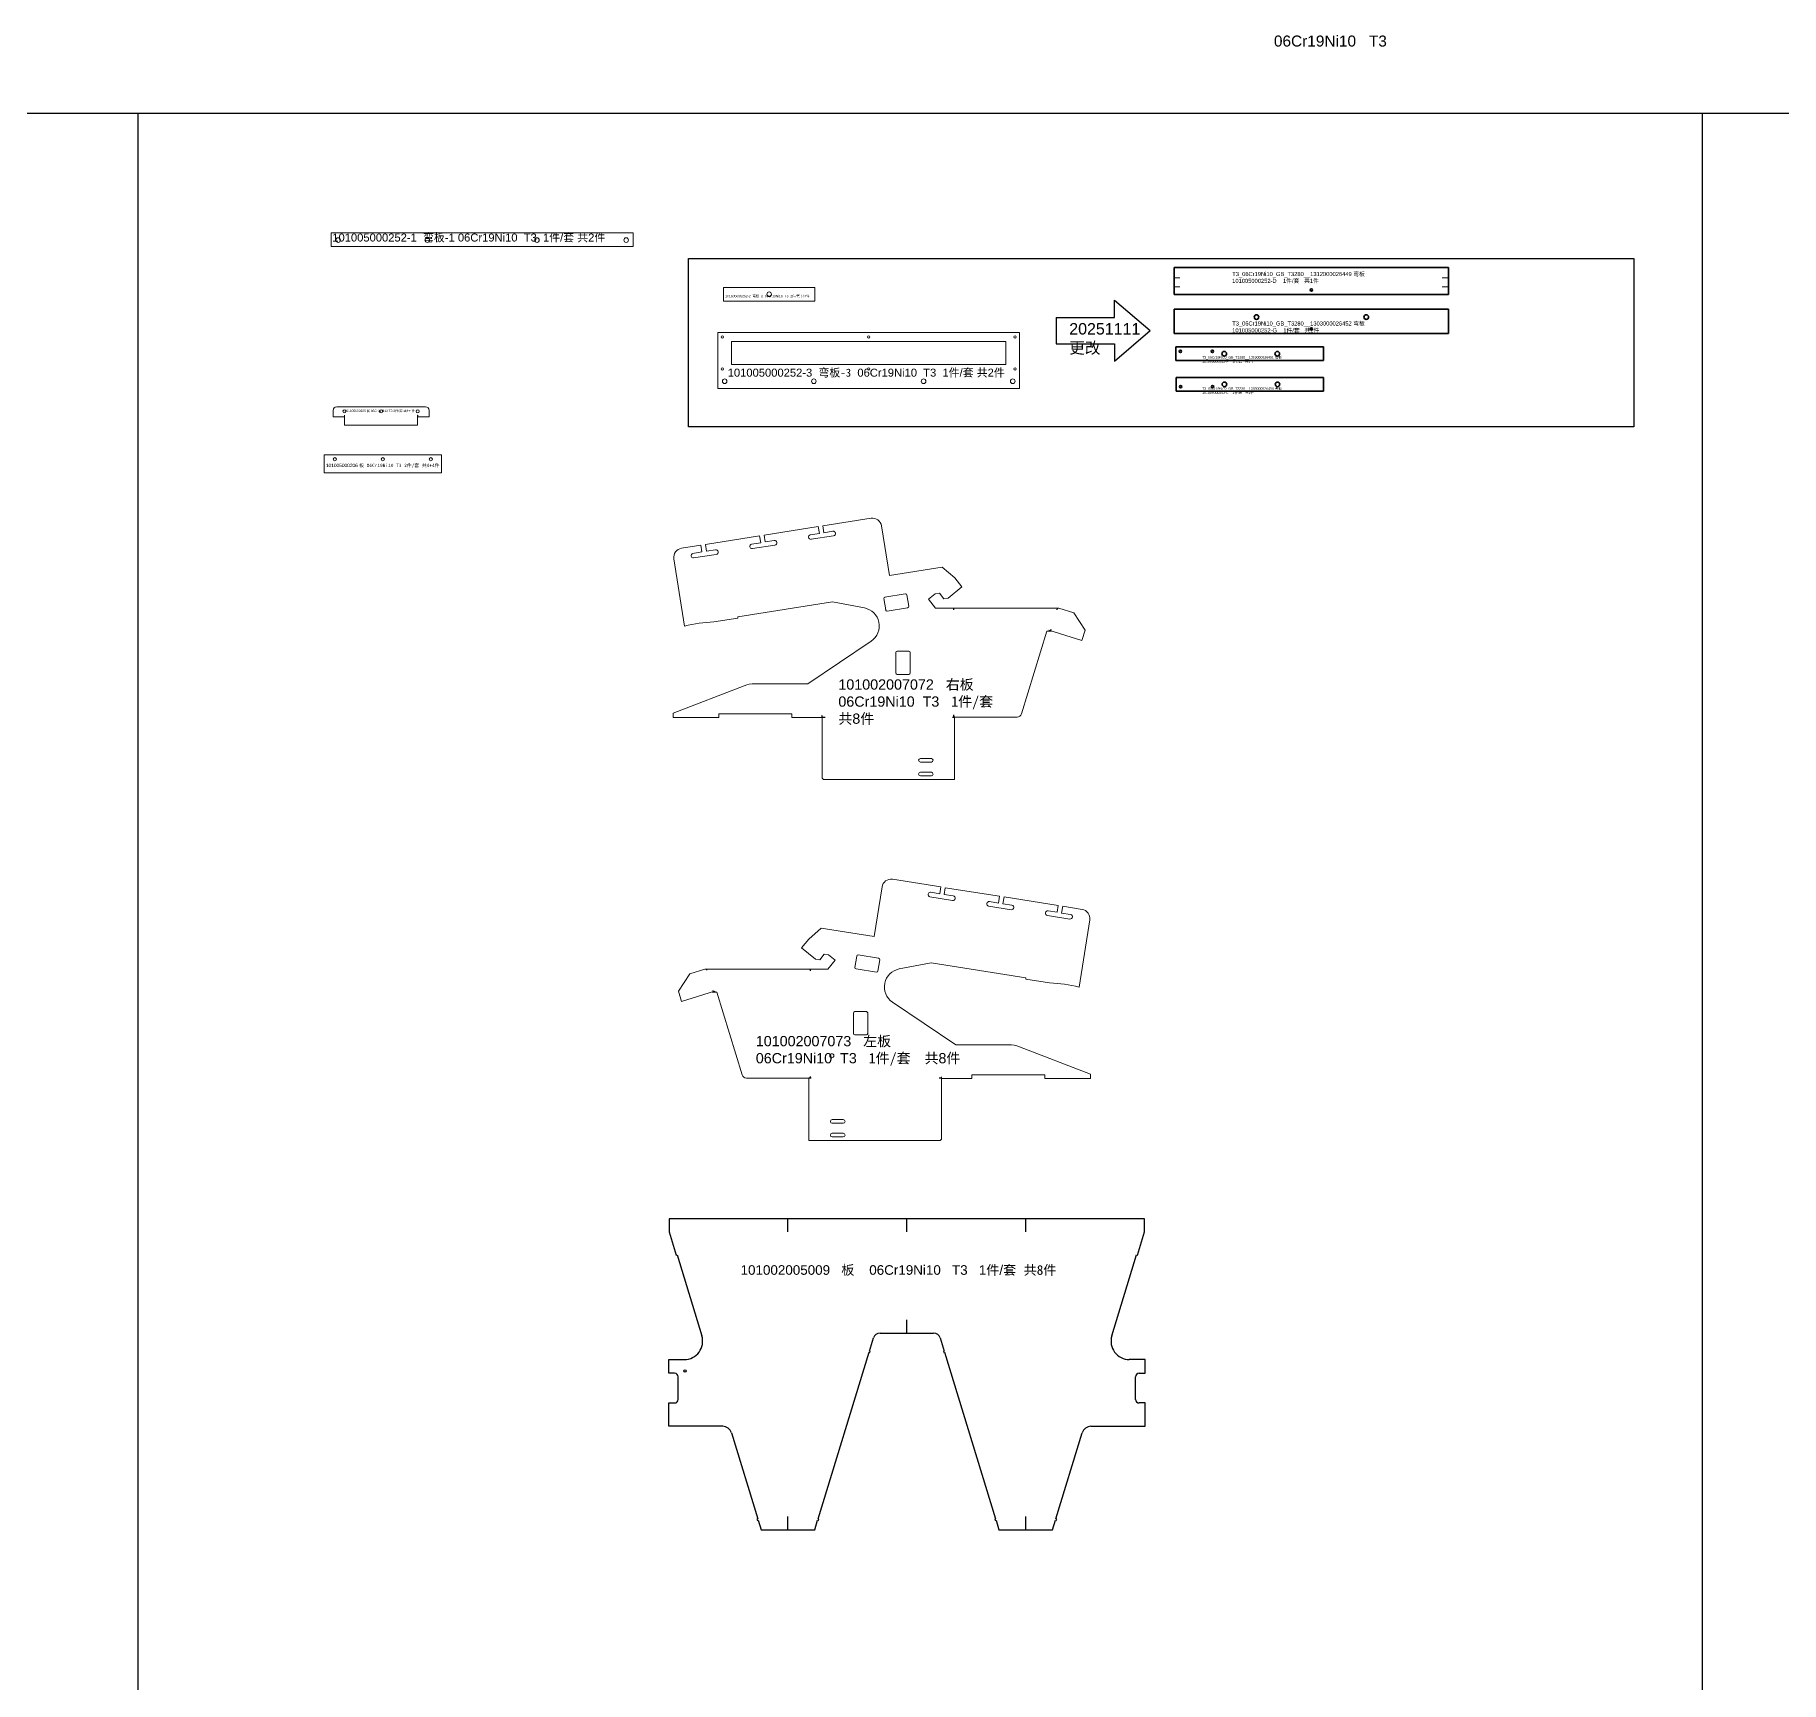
# Model space of a CAD drawing. Header units: millimetres. Extents: x 69569 to 103620, y -8463 to 17679.
# Drawn here: x 74415 to 78235, y 12417 to 16019 of the extents above; entities that cross this region are included whole.
import ezdxf

# ---------------------------------------------------------------- set-up
doc = ezdxf.new("R2010")
doc.units = ezdxf.units.MM
doc.linetypes.add('CENTERX2', pattern=[20.32, 12.7, -2.54, 2.54, -2.54])
doc.layers.add('粗实线', color=7, linetype='Continuous', lineweight=35)
doc.styles.get("Standard").update_dxf_attribs({"font": 'arial.ttf'})

# ---------------------------------------------------------------- blocks, each defined once
blk = doc.blocks.new('101005000252')
at = {"color": 7, "linetype": 'Continuous', "lineweight": 15}
for p, q in [((-2187.5, -1946.1), (-1527.5, -1946.1)), ((-2187.5, -1976.1), (-2187.5, -1946.1)), ((-1527.5, -1976.1), (-1527.5, -1946.1)), ((-2187.5, -1976.1), (-1527.5, -1976.1))]:
    blk.add_line(p, q, dxfattribs=at)
for centre in [(-2172.5, -1962.1), (-1977.5, -1962.1), (-1737.5, -1962.1), (-1542.5, -1962.1)]:
    blk.add_circle(centre, 5, dxfattribs=at)
at = {"color": 3, "insert": (-2185.3, -1947.8), "char_height": 17.5, "attachment_point": 1}
blk.add_mtext_dynamic_manual_height_columns('101005000252-1  {\\fSimSun|b0|i0|c134|p2;弯板}-1 06Cr19Ni10  T3  1{\\fSimSun|b0|i0|c134|p2;件}/{\\fSimSun|b0|i0|c134|p2;套} {\\fSimSun|b0|i0|c134|p2;共}2{\\fSimSun|b0|i0|c134|p2;件}', width=612.755, gutter_width=17.5, heights=[0], dxfattribs=at)
blk = doc.blocks.new('101005000252-2')
at = {"color": 7, "linetype": 'Continuous', "lineweight": 15}
for p, q in [((-1885, -2286.4), (-1685, -2286.4)), ((-1885, -2316.4), (-1885, -2286.4)), ((-1685, -2286.4), (-1685, -2316.4)), ((-1685, -2316.4), (-1885, -2316.4))]:
    blk.add_line(p, q, dxfattribs=at)
blk.add_circle((-1785, -2301.4), 5, dxfattribs=at)
at = {"color": 3, "insert": (-1881.2, -2302.8), "char_height": 5.25, "attachment_point": 1}
blk.add_mtext_dynamic_manual_height_columns('101005000252-2  {\\fSimSun|b0|i0|c134|p2;弯板-2}  06Cr19Ni10  T3  2{\\fSimSun|b0|i0|c134|p2;件}/{\\fSimSun|b0|i0|c134|p2;套} {\\fSimSun|b0|i0|c134|p2;共}4{\\fSimSun|b0|i0|c134|p2;件}', width=1438.106, gutter_width=17.5, heights=[0], dxfattribs=at)
blk = doc.blocks.new('101005000205')
at = {"color": 7, "linetype": 'Continuous', "lineweight": 15}
for p, q in [((37.7, -333.4), (37.7, -347.4)), ((239.7, -325.4), (45.7, -325.4)), ((247.7, -347.4), (247.7, -333.4)), ((62.5, -347.4), (37.7, -347.4)), ((62.5, -343.9), (62.7, -343.9)), ((62.5, -347.4), (62.5, -343.9)), ((62.7, -365.4), (62.7, -343.9)), ((222.7, -365.4), (62.7, -365.4)), ((222.7, -343.9), (222.9, -343.9)), ((222.7, -343.9), (222.7, -365.4)), ((222.9, -343.9), (222.9, -347.4)), ((247.7, -347.4), (222.9, -347.4))]:
    blk.add_line(p, q, dxfattribs=at)
for centre in [(62.7, -335.4), (142.7, -335.4), (222.7, -335.4)]:
    blk.add_circle(centre, 3.5, dxfattribs=at)
for centre, start, end in [((45.7, -333.4), 90, 180), ((239.7, -333.4), 0, 90)]:
    blk.add_arc(centre, 8, start, end, dxfattribs=at)
at = {"color": 3, "insert": (62.7, -331.9), "char_height": 5, "attachment_point": 1}
blk.add_mtext_dynamic_manual_height_columns('101005000205 {\\fSimSun|b0|i0|c134|p2;板} 06Cr19Ni10 T3 2{\\fSimSun|b0|i0|c134|p2;件}/{\\fSimSun|b0|i0|c134|p2;套} {\\fSimSun|b0|i0|c134|p2;共4+}4{\\fSimSun|b0|i0|c134|p2;件}', width=163.162, gutter_width=12.5, heights=[0], dxfattribs=at)
blk = doc.blocks.new('101005000206')
at = {"color": 7, "linetype": 'Continuous', "lineweight": 15}
for p, q in [((92.6, -771.4), (92.6, -731.8)), ((348.6, -731.8), (92.6, -731.8)), ((348.6, -771.4), (348.6, -731.8)), ((348.6, -771.4), (92.6, -771.4))]:
    blk.add_line(p, q, dxfattribs=at)
for centre in [(115.6, -741.8), (220.6, -741.8), (325.6, -741.8)]:
    blk.add_circle(centre, 3.5, dxfattribs=at)
at = {"color": 3, "insert": (96, -751.5), "char_height": 7.5, "attachment_point": 1}
blk.add_mtext_dynamic_manual_height_columns('101005000206 {\\fSimSun|b0|i0|c134|p2;板 06Cr19Ni10 T3 2件/套 共4+4件}', width=250.507, gutter_width=12.5, heights=[0], dxfattribs=at)
blk = doc.blocks.new('101002007072   右板')
at = {"color": 7, "linetype": 'Continuous', "lineweight": 15}
for p, q in [((-17640.9, 24436.8), (-17535.2, 24453.6)), ((-17897.7, 24396.2), (-17779.2, 24414.9)), ((-17776.8, 24400.1), (-17779.2, 24414.9)), ((-17769.3, 24416.5), (-17650.8, 24435.3)), ((-17769.3, 24416.5), (-17766.9, 24401.7)), ((-17648.4, 24420.5), (-17668.2, 24417.3)), ((-17617.2, 24415.3), (-17666.6, 24407.5)), ((-17648.4, 24420.5), (-17650.8, 24435.3)), ((-17640.9, 24436.8), (-17638.5, 24422)), ((-17618.8, 24425.2), (-17638.5, 24422)), ((-17512.3, 24437), (-17495.1, 24328.3)), ((-17950, 24387.9), (-17907.6, 24394.6)), ((-17905.2, 24379.8), (-17925, 24376.7)), ((-17874, 24374.6), (-17923.4, 24366.8)), ((-17907.6, 24394.6), (-17905.2, 24379.8)), ((-17895.3, 24381.4), (-17897.7, 24396.2)), ((-17875.6, 24384.5), (-17895.3, 24381.4)), ((-17776.8, 24400.1), (-17796.6, 24397)), ((-17745.6, 24394.9), (-17795, 24387.1)), ((-17747.2, 24404.8), (-17766.9, 24401.7)), ((-17943.3, 24217.8), (-17966.7, 24365)), ((-17495.1, 24328.3), (-17379.5, 24346.6)), ((-17379.5, 24346.6), (-17352.4, 24323)), ((-17336.5, 24303.4), (-17366.9, 24278.9)), ((-17352.4, 24323), (-17336.5, 24303.4)), ((-17619.8, 24271.1), (-17827.1, 24238.3)), ((-17549.9, 24257.5), (-17619.8, 24271.1)), ((-17503.4, 24253.1), (-17507.4, 24277.8)), ((-17504.9, 24281.2), (-17460.4, 24288.2)), ((-17455.6, 24257.6), (-17500, 24250.6)), ((-17457, 24285.8), (-17453.1, 24261.1)), ((-17395.2, 24288.4), (-17409.9, 24276.5)), ((-17409.9, 24276.5), (-17394.1, 24256.9)), ((-17386, 24289.9), (-17395.2, 24288.4)), ((-17394.1, 24256.9), (-17131.4, 24256.9)), ((-17376, 24277.5), (-17386, 24289.9)), ((-17366.9, 24278.9), (-17376, 24277.5)), ((-17124.7, 24256.8), (-17131.4, 24256.9)), ((-17091.7, 24246.7), (-17124.7, 24256.8)), ((-17826.6, 24235.3), (-17879, 24227)), ((-17827.1, 24238.3), (-17826.6, 24235.3)), ((-17091.7, 24246.7), (-17067.2, 24208.7)), ((-17673.6, 24091.7), (-17535.2, 24185.1)), ((-17206.2, 24025.9), (-17150.8, 24206.9)), ((-17150.8, 24206.9), (-17141, 24206.9)), ((-17146.3, 24208.7), (-17074, 24186.6)), ((-17141, 24206.9), (-17146.3, 24208.6)), ((-17074, 24186.6), (-17067.2, 24208.7)), ((-17481, 24115.2), (-17481, 24160.2)), ((-17478, 24163.2), (-17453, 24163.2)), ((-17450, 24160.2), (-17450, 24115.2)), ((-17453, 24112.2), (-17478, 24112.2)), ((-17968.5, 24027.7), (-17813.1, 24087.4)), ((-17789.8, 24091.7), (-17673.6, 24091.7)), ((-17968.5, 24017.7), (-17968.5, 24027.7)), ((-17868.5, 24025.7), (-17868.5, 24017.7)), ((-17708.5, 24025.7), (-17868.5, 24025.7)), ((-17708.5, 24017.7), (-17708.5, 24025.7)), ((-17868.5, 24017.7), (-17968.5, 24017.7)), ((-17642.7, 24017.7), (-17708.5, 24017.7)), ((-17642.7, 24021.9), (-17642.7, 24017.7)), ((-17642.5, 23887.3), (-17642.5, 24021.9)), ((-17352.5, 23882.3), (-17352.5, 24018.8)), ((-17352.5, 24018.8), (-17215.7, 24018.8)), ((-17403.5, 23928.3), (-17427.5, 23928.3)), ((-17427.5, 23920.3), (-17403.5, 23920.3)), ((-17637.5, 23882.3), (-17352.5, 23882.3)), ((-17403.5, 23898.3), (-17427.5, 23898.3)), ((-17427.5, 23890.3), (-17403.5, 23890.3))]:
    blk.add_line(p, q, dxfattribs=at)
at = {"color": 6, "linetype": 'CENTERX2'}
for p, q in [((-17355.3, 24256.9), (-17355.3, 24253.7)), ((-17128, 24256.9), (-17129, 24253.7)), ((-17142.2, 24210.4), (-17143, 24207.8)), ((-17642.5, 24018.5), (-17636, 24018.5)), ((-17357.4, 24018.5), (-17352.5, 24018.5)), ((-17355.3, 24023.4), (-17355.3, 24020.2))]:
    blk.add_line(p, q, dxfattribs=at)
at = {"color": 1}
blk.add_line((-17352.5, 24018.8), (-17355.3, 24020.2), dxfattribs=at)
at = {"color": 7, "linetype": 'Continuous', "lineweight": 15}
for centre, radius, start, end in [((-17532.1, 24433.8), 20, 9, 99), ((-17667.4, 24412.4), 5, 99, 279), ((-17618, 24420.2), 5, 279, 99), ((-17946.9, 24368.1), 20, 99, 189), ((-17924.2, 24371.7), 5, 99, 279), ((-17874.8, 24379.5), 5, 279, 99), ((-17795.8, 24392.1), 5, 99, 279), ((-17746.4, 24399.9), 5, 279, 99), ((-17557.5, 24218.2), 40, 304, 79), ((-17504.4, 24278.2), 3, 99, 189), ((-17500.5, 24253.6), 3, 189, 279), ((-17459.9, 24285.3), 3, 9, 99), ((-17456, 24260.6), 3, 279, 9), ((-17866.9, 23912.2), 315, 92.1959, 104.0413), ((-17146.3, 24208.7), 0.09, 73, 253), ((-17478, 24160.2), 3, 90, 180), ((-17453, 24160.2), 3, 0, 90), ((-17478, 24115.2), 3, 180, 270), ((-17453, 24115.2), 3, 270, 0), ((-17789.8, 24026.7), 65, 90, 111), ((-17215.7, 24028.8), 10, 270, 343), ((-17642.6, 24021.9), 0.09, 0, 180), ((-17427.5, 23924.3), 4, 90, 270), ((-17403.5, 23924.3), 4, 270, 90), ((-17637.5, 23887.3), 5, 180, 270), ((-17427.5, 23894.3), 4, 90, 270), ((-17403.5, 23894.3), 4, 270, 90)]:
    blk.add_arc(centre, radius, start, end, dxfattribs=at)
at = {"color": 3, "insert": (-17606.9, 24101.3), "char_height": 22.4, "attachment_point": 1}
blk.add_mtext_dynamic_manual_height_columns('101002007072   {\\fSimSun|b0|i0|c134|p54;右板}  {\\fSimSun|b0|i0|c134|p54; }06Cr19Ni10  T3   {\\fSimSun|b0|i0|c134|p54;1件/套  共}8{\\fSimSun|b0|i0|c134|p54;件}', width=360.876, gutter_width=17.5, heights=[0], dxfattribs=at)
blk = doc.blocks.new('101002007073   左板')
at = {"color": 7, "linetype": 'Continuous', "lineweight": 15}
for p, q in [((-16493.4, 24457), (-16510.6, 24348.3)), ((-16364.9, 24456.9), (-16470.6, 24473.6)), ((-16387, 24445.2), (-16367.2, 24442.1)), ((-16364.9, 24456.9), (-16367.2, 24442.1)), ((-16357.3, 24440.5), (-16355, 24455.3)), ((-16236.5, 24436.5), (-16355, 24455.3)), ((-16388.5, 24435.3), (-16339.2, 24427.5)), ((-16357.3, 24440.5), (-16337.6, 24437.4)), ((-16260.1, 24415), (-16210.8, 24407.1)), ((-16258.6, 24424.8), (-16238.8, 24421.7)), ((-16236.5, 24436.5), (-16238.8, 24421.7)), ((-16228.9, 24420.2), (-16226.6, 24435)), ((-16228.9, 24420.2), (-16209.2, 24417)), ((-16108.1, 24416.2), (-16226.6, 24435)), ((-16108.1, 24416.2), (-16110.4, 24401.4)), ((-16100.5, 24399.8), (-16098.2, 24414.6)), ((-16055.7, 24407.9), (-16098.2, 24414.6)), ((-16131.7, 24394.6), (-16082.4, 24386.8)), ((-16130.2, 24404.5), (-16110.4, 24401.4)), ((-16100.5, 24399.8), (-16080.8, 24396.7)), ((-16062.4, 24237.9), (-16039.1, 24385)), ((-16653.3, 24343), (-16669.2, 24323.5)), ((-16626.2, 24366.6), (-16653.3, 24343)), ((-16510.6, 24348.3), (-16626.2, 24366.6)), ((-16669.2, 24323.5), (-16638.9, 24298.9)), ((-16638.9, 24298.9), (-16629.8, 24297.5)), ((-16629.8, 24297.5), (-16619.7, 24309.9)), ((-16619.7, 24309.9), (-16610.6, 24308.4)), ((-16595.8, 24296.5), (-16611.6, 24277)), ((-16610.6, 24308.4), (-16595.8, 24296.5)), ((-16548.8, 24305.8), (-16552.7, 24281.1)), ((-16500.9, 24301.2), (-16545.3, 24308.3)), ((-16502.3, 24273.1), (-16498.4, 24297.8)), ((-16914.1, 24266.7), (-16938.5, 24228.7)), ((-16914.1, 24266.7), (-16881.1, 24276.8)), ((-16881.1, 24276.8), (-16874.4, 24277)), ((-16611.6, 24277), (-16874.4, 24277)), ((-16550.2, 24277.7), (-16505.7, 24270.6)), ((-16455.8, 24277.5), (-16385.9, 24291.1)), ((-16385.9, 24291.1), (-16178.6, 24258.3)), ((-16178.6, 24258.3), (-16179.1, 24255.3)), ((-16179.1, 24255.3), (-16126.8, 24247)), ((-16931.8, 24206.7), (-16938.5, 24228.7)), ((-16859.5, 24228.8), (-16931.8, 24206.7)), ((-16864.8, 24227), (-16859.4, 24228.6)), ((-16864.8, 24227), (-16854.9, 24227)), ((-16854.9, 24227), (-16799.6, 24045.9)), ((-16555.7, 24181.3), (-16555.7, 24136.3)), ((-16527.7, 24184.3), (-16552.7, 24184.3)), ((-16524.7, 24136.3), (-16524.7, 24181.3)), ((-16332.2, 24111.8), (-16470.6, 24205.1)), ((-16552.7, 24133.3), (-16527.7, 24133.3)), ((-16216, 24111.8), (-16332.2, 24111.8)), ((-16037.2, 24047.8), (-16192.7, 24107.4)), ((-16653.2, 24038.9), (-16790, 24038.9)), ((-16653.2, 23902.3), (-16653.2, 24038.9)), ((-16363.2, 24041.9), (-16363.2, 23907.3)), ((-16363, 24041.9), (-16363, 24037.8)), ((-16363, 24037.8), (-16297.2, 24037.8)), ((-16297.2, 24045.8), (-16137.2, 24045.8)), ((-16297.2, 24037.8), (-16297.2, 24045.8)), ((-16137.2, 24045.8), (-16137.2, 24037.8)), ((-16137.2, 24037.8), (-16037.2, 24037.8)), ((-16037.2, 24037.8), (-16037.2, 24047.8)), ((-16578.2, 23948.3), (-16602.2, 23948.3)), ((-16602.2, 23940.3), (-16578.2, 23940.3)), ((-16578.2, 23918.3), (-16602.2, 23918.3)), ((-16602.2, 23910.3), (-16578.2, 23910.3)), ((-16368.2, 23902.3), (-16653.2, 23902.3))]:
    blk.add_line(p, q, dxfattribs=at)
at = {"color": 6, "linetype": 'CENTERX2'}
for p, q in [((-16877.7, 24276.9), (-16877.2, 24275.1)), ((-16650.4, 24277), (-16650.4, 24273.7)), ((-16863.6, 24230.8), (-16862.7, 24227.8)), ((-16648.3, 24038.5), (-16653.2, 24038.5)), ((-16650.4, 24042.4), (-16650.4, 24040.2)), ((-16363.2, 24038.5), (-16368.2, 24038.5))]:
    blk.add_line(p, q, dxfattribs=at)
at = {"color": 1}
blk.add_line((-16653.2, 24038.9), (-16650.4, 24040.2), dxfattribs=at)
at = {"color": 7, "linetype": 'Continuous', "lineweight": 15}
blk.add_circle((-16603.2, 24087.8), 4.5, dxfattribs=at)
for centre, radius, start, end in [((-16473.7, 24453.9), 20, 81, 171), ((-16387.8, 24440.2), 5, 81, 261), ((-16338.4, 24432.4), 5, 261, 81), ((-16259.4, 24419.9), 5, 81, 261), ((-16210, 24412.1), 5, 261, 81), ((-16058.9, 24388.1), 20, 351, 81), ((-16131, 24399.6), 5, 81, 261), ((-16081.6, 24391.7), 5, 261, 81), ((-16545.8, 24305.3), 3, 81, 171), ((-16501.4, 24298.3), 3, 351, 81), ((-16549.7, 24280.6), 3, 171, 261), ((-16505.3, 24273.6), 3, 261, 351), ((-16448.2, 24238.3), 40, 101, 236), ((-16859.4, 24228.7), 0.09, 287, 107), ((-16138.8, 23932.3), 315, 75.9587, 87.8041), ((-16552.7, 24181.3), 3, 90, 180), ((-16527.7, 24181.3), 3, 0, 90), ((-16552.7, 24136.3), 3, 180, 270), ((-16527.7, 24136.3), 3, 270, 0), ((-16216, 24046.8), 65, 69, 90), ((-16790, 24048.9), 10, 197, 270), ((-16363.1, 24041.9), 0.09, 0, 180), ((-16602.2, 23944.3), 4, 90, 270), ((-16578.2, 23944.3), 4, 270, 90), ((-16602.2, 23914.3), 4, 90, 270), ((-16578.2, 23914.3), 4, 270, 90), ((-16368.2, 23907.3), 5, 270, 0)]:
    blk.add_arc(centre, radius, start, end, dxfattribs=at)
at = {"color": 3, "insert": (-16769.5, 24131), "char_height": 22.4, "attachment_point": 1}
blk.add_mtext_dynamic_manual_height_columns('101002007073   {\\fSimSun|b0|i0|c134|p54;左板}  {\\fSimSun|b0|i0|c134|p54; }06Cr19Ni10  T3   {\\fSimSun|b0|i0|c134|p54;1件/套  共}8{\\fSimSun|b0|i0|c134|p54;件}', width=472.19, gutter_width=17.5, heights=[0], dxfattribs=at)
blk = doc.blocks.new('101002005009   板')
at = {"color": 7, "linetype": 'Continuous', "lineweight": 25}
for p, q in [((-16149.1, 27591.5), (-16149.1, 27562.5)), ((-15109.1, 27591.5), (-16149.1, 27591.5)), ((-15109.1, 27562.5), (-15109.1, 27591.5)), ((-16149.1, 27562.5), (-16133.5, 27511.5)), ((-15124.8, 27511.5), (-15109.1, 27562.5)), ((-16133.5, 27511.5), (-16131.6, 27512.1)), ((-16131.6, 27512.1), (-16077.5, 27335.2)), ((-15180.8, 27335.2), (-15126.6, 27512.1)), ((-15126.6, 27512.1), (-15124.8, 27511.5)), ((-15710.9, 27302.1), (-15702.1, 27330.9)), ((-15687.8, 27341.5), (-15570.5, 27341.5)), ((-15556.2, 27330.9), (-15547.4, 27302.1)), ((-16150.1, 27253.5), (-16150.1, 27283.5)), ((-16150.1, 27283.5), (-16115.7, 27283.5)), ((-15823.3, 26935), (-15711.8, 27299.3)), ((-15711.8, 27299.3), (-15709.9, 27298.7)), ((-15709, 27301.5), (-15710.9, 27302.1)), ((-15709.9, 27298.7), (-15709, 27301.5)), ((-15547.4, 27302.1), (-15549.3, 27301.5)), ((-15549.3, 27301.5), (-15548.4, 27298.7)), ((-15548.4, 27298.7), (-15546.5, 27299.3)), ((-15546.5, 27299.3), (-15435, 26935)), ((-15108.1, 27283.5), (-15142.5, 27283.5)), ((-15108.1, 27253.5), (-15108.1, 27283.5)), ((-16137.1, 27253.5), (-16150.1, 27253.5)), ((-16129.1, 27196.5), (-16129.1, 27245.5)), ((-15129.1, 27196.5), (-15129.1, 27245.5)), ((-15121.1, 27253.5), (-15108.1, 27253.5)), ((-16150.1, 27137.5), (-16150.1, 27188.5)), ((-16150.1, 27188.5), (-16137.1, 27188.5)), ((-15108.1, 27188.5), (-15121.1, 27188.5)), ((-15108.1, 27137.5), (-15108.1, 27188.5)), ((-16031.8, 27137.5), (-16150.1, 27137.5)), ((-16012.6, 27123.4), (-15955, 26935)), ((-15303.3, 26935), (-15245.6, 27123.4)), ((-15226.5, 27137.5), (-15108.1, 27137.5)), ((-15955, 26935), (-15956.9, 26934.4)), ((-15956.9, 26934.4), (-15956, 26931.5)), ((-15956, 26931.5), (-15954.1, 26932.1)), ((-15954.1, 26932.1), (-15947.8, 26911.5)), ((-15830.5, 26911.5), (-15824.2, 26932.1)), ((-15824.2, 26932.1), (-15822.3, 26931.5)), ((-15821.4, 26934.4), (-15823.3, 26935)), ((-15822.3, 26931.5), (-15821.4, 26934.4)), ((-15435, 26935), (-15436.9, 26934.4)), ((-15436.9, 26934.4), (-15436, 26931.5)), ((-15436, 26931.5), (-15434.1, 26932.1)), ((-15434.1, 26932.1), (-15427.8, 26911.5)), ((-15310.5, 26911.5), (-15304.2, 26932.1)), ((-15304.2, 26932.1), (-15302.3, 26931.5)), ((-15301.4, 26934.4), (-15303.3, 26935)), ((-15302.3, 26931.5), (-15301.4, 26934.4)), ((-15947.8, 26911.5), (-15830.5, 26911.5)), ((-15427.8, 26911.5), (-15310.5, 26911.5))]:
    blk.add_line(p, q, dxfattribs=at)
at = {"color": 6}
for p, q in [((-15889.1, 27562.7), (-15889.1, 27591.5)), ((-15629.1, 27562.7), (-15629.1, 27591.5)), ((-15369.1, 27562.7), (-15369.1, 27591.5)), ((-15629.1, 27341.5), (-15629.1, 27370.3)), ((-15889.1, 26911.5), (-15889.1, 26940.3)), ((-15369.1, 26911.5), (-15369.1, 26940.3))]:
    blk.add_line(p, q, dxfattribs=at)
at = {"color": 7, "linetype": 'Continuous', "lineweight": 25}
blk.add_circle((-16114.1, 27258.5), 2.5, dxfattribs=at)
for centre, radius, start, end in [((-16115.7, 27323.5), 40, 270, 17.02), ((-15687.8, 27326.5), 15, 90, 162.98), ((-15570.5, 27326.5), 15, 17.02, 90), ((-15142.5, 27323.5), 40, 162.98, 270), ((-16137.1, 27245.5), 8, 0, 90), ((-15121.1, 27245.5), 8, 90, 180), ((-16137.1, 27196.5), 8, 270, 0), ((-15121.1, 27196.5), 8, 180, 270), ((-16031.8, 27117.5), 20, 17.02, 90), ((-15226.5, 27117.5), 20, 90, 162.98)]:
    blk.add_arc(centre, radius, start, end, dxfattribs=at)
at = {"color": 3, "insert": (-15992.8, 27489.8), "char_height": 21, "attachment_point": 1}
blk.add_mtext_dynamic_manual_height_columns('\\pt21;101002005009   {\\fSimSun|b0|i0|c134|p54;板}    06Cr19Ni10   T3   1{\\fSimSun|b0|i0|c134|p54;件}/{\\fSimSun|b0|i0|c134|p54;套}  {\\fSimSun|b0|i0|c134|p54;共8件}', width=722.129, gutter_width=17.5, heights=[0], dxfattribs=at)
blk = doc.blocks.new('101005000252-3')
at = {"color": 7, "linetype": 'Continuous', "lineweight": 15}
for p, q in [((-2166.6, -2602.6), (-1506.6, -2602.6)), ((-2166.6, -2725.5), (-2166.6, -2602.6)), ((-2136.6, -2622.6), (-2136.6, -2672.6)), ((-1536.6, -2622.6), (-2136.6, -2622.6)), ((-1536.6, -2672.6), (-1536.6, -2622.6)), ((-1506.6, -2725.5), (-1506.6, -2602.6)), ((-2136.6, -2672.6), (-1536.6, -2672.6)), ((-1506.6, -2725.5), (-2166.6, -2725.5))]:
    blk.add_line(p, q, dxfattribs=at)
for centre, radius in [((-2156.6, -2612.6), 2.5), ((-1836.6, -2612.6), 2.5), ((-1516.6, -2612.6), 2.5), ((-2156.6, -2682.6), 2.5), ((-2151.6, -2709.5), 5), ((-1956.6, -2709.5), 5), ((-1836.6, -2682.6), 2.5), ((-1716.6, -2709.5), 5), ((-1521.6, -2709.5), 5), ((-1516.6, -2682.6), 2.5)]:
    blk.add_circle(centre, radius, dxfattribs=at)
at = {"color": 3, "insert": (-2145, -2682), "char_height": 17.5, "attachment_point": 1}
blk.add_mtext_dynamic_manual_height_columns('101005000252-3  {\\fSimSun|b0|i0|c134|p2;弯板-3}  06Cr19Ni10  T3  1{\\fSimSun|b0|i0|c134|p2;件}/{\\fSimSun|b0|i0|c134|p2;套} {\\fSimSun|b0|i0|c134|p2;共}2{\\fSimSun|b0|i0|c134|p2;件}', width=615.704, gutter_width=17.5, heights=[0], dxfattribs=at)

msp = doc.modelspace()

# ---------------------------------------------------------------- linework, layer by layer
at = {"color": 1}
for p, q in [((69643.53375, 15847.53355), (96679.8126, 15847.53355)), ((74640.4464, 15847.53355), (74640.4464, 625.15235)), ((78062.14609, 15847.53355), (78062.14609, -8462.72392))]:
    msp.add_line(p, q, dxfattribs=at)
at = {"color": 6, "linetype": 'Continuous', "lineweight": 0}
for p, q in [((76907.27078, 15487.69191), (76919.33856, 15487.69191)), ((77493.19214, 15487.69191), (77507.27078, 15487.69191)), ((76907.27078, 15468.31386), (76919.33856, 15468.31386)), ((77493.19214, 15468.31386), (77507.27078, 15468.31386))]:
    msp.add_line(p, q, dxfattribs=at)
at = {"color": 3}
for p, q in [((76776.26673, 15401.09616), (76776.26673, 15438.82792)), ((76776.26673, 15438.82792), (76854.77504, 15372.30078)), ((76649.06442, 15401.09616), (76776.26673, 15401.09616)), ((76649.06442, 15401.09616), (76649.06442, 15343.5054)), ((76776.26673, 15305.77365), (76854.77504, 15372.30078)), ((76649.06442, 15343.5054), (76776.26673, 15343.5054)), ((76776.26673, 15343.5054), (76776.26673, 15305.77365))]:
    msp.add_line(p, q, dxfattribs=at)
msp.add_lwpolyline([(75844.65284, 15530.16884), (77912.69111, 15530.16884), (77912.69111, 15162.12239), (75844.65284, 15162.12239)], close=True, dxfattribs=at)
at = {"layer": '粗实线'}
for p, q in [((76907.27078, 15510.4199), (77507.27078, 15510.4199)), ((76907.27078, 15510.4199), (76907.27078, 15451.2638)), ((77507.27078, 15510.4199), (77507.27078, 15451.2638)), ((76907.27078, 15451.2638), (77507.27078, 15451.2638)), ((76907.21565, 15418.895), (77507.21565, 15418.895)), ((76907.21565, 15418.895), (76907.21565, 15366.07606)), ((77507.21565, 15418.895), (77507.21565, 15366.07606)), ((76907.21565, 15366.07606), (77507.21565, 15366.07606)), ((76910.79723, 15306.72971), (76910.79723, 15336.72971)), ((76910.79723, 15336.72971), (77233.61617, 15336.72971)), ((77233.61617, 15306.72971), (77233.61617, 15336.72971)), ((76910.79723, 15306.72971), (77233.61617, 15306.72971)), ((76911.19705, 15239.72077), (76911.19705, 15269.72077)), ((76911.19705, 15269.72077), (77234.01599, 15269.72077)), ((76911.19705, 15239.72077), (77234.01599, 15239.72077)), ((77234.01599, 15239.72077), (77234.01599, 15269.72077))]:
    msp.add_line(p, q, dxfattribs=at)
for centre, radius in [((77207.27078, 15461.2638), 2.5), ((77087.21565, 15401.895), 5), ((77327.21565, 15401.895), 5), ((77207.21565, 15376.07606), 2.5), ((76920.79723, 15326.72971), 2.5), ((76990.79723, 15326.72971), 2.5), ((77016.61617, 15321.72971), 5), ((77132.61617, 15321.72971), 5), ((76921.19705, 15249.72077), 2.5), ((76991.19705, 15249.72077), 2.5), ((77017.01599, 15254.72077), 5), ((77133.01599, 15254.72077), 5)]:
    msp.add_circle(centre, radius, dxfattribs=at)

# ---------------------------------------------------------------- block references
at = {"color": 2}
for name, p in [('101005000252', (77250.93886, 17532.33709)), ('101005000252-2', (77806.3056, 17753.17267)), ('101005000205', (75029.66725, 15531.21115)), ('101005000206', (74955.60758, 15832.82175))]:
    msp.add_blockref(name, p, dxfattribs=at)
at = {"color": 1}
for name, p in [('101005000252-3', (78075.55186, 17971.10484)), ('101002007072   右板', (93779.44372, -9491.56902)), ('101002007073   左板', (92761.47305, -10301.03629)), ('101002005009   板', (91951.48483, -14160.95905))]:
    msp.add_blockref(name, p, dxfattribs=at)

# ---------------------------------------------------------------- texts
at = {"color": 1, "insert": (77125.24541, 16017.4983), "char_height": 24.1057955, "attachment_point": 1}
msp.add_mtext_dynamic_manual_height_columns('{\\C40;06Cr19Ni10   T3}', width=297.6964133, gutter_width=12.5, heights=[0], dxfattribs=at)
at = {"color": 3, "attachment_point": 1}
for s, width, gutter_width, insert, char_height in [('T3_06Cr19Ni10_GB_T3280__1312000026449 弯板 101005000252-D    1件/套   共1件', 368.2194324, 45, (77034.02044, 15500.57482), 9), ('T3_06Cr19Ni10_GB_T3280__1303000026452 弯板 101005000252-G    1件/套   共1件', 368.2194324, 45, (77034.02044, 15392.38406), 9), ('20251111更改', 175.6621091, 125, (76677.63596, 15388.73822), 25), ('T3_06Cr19Ni10_GB_T3280__1303000026451 弯板 101005000252-F    1件/套   共1件', 220.9316594, 27, (76968.27224, 15316.52822), 5.4), ('T3_06Cr19Ni10_GB_T3280__1303000026450 弯板 101005000252-E    1件/套   共1件', 220.9316594, 27, (76968.27224, 15248.29323), 5.4)]:
    msp.add_mtext_dynamic_manual_height_columns(s, width=width, gutter_width=gutter_width, heights=[0], dxfattribs=dict(at, insert=insert, char_height=char_height))

doc.saveas('drawing.dxf')
